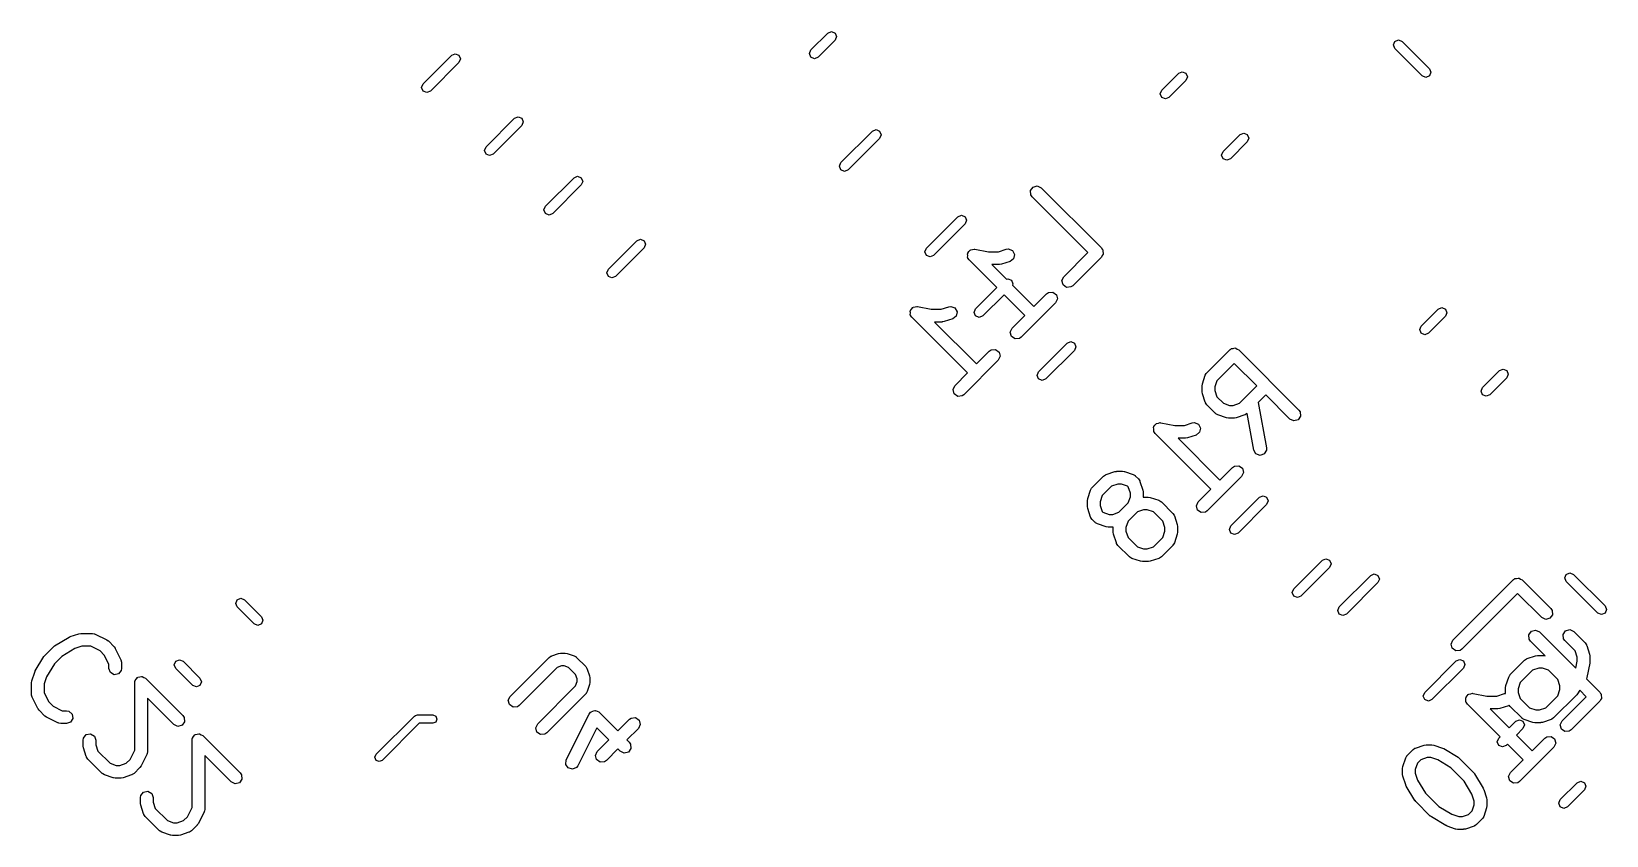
# Model space of a CAD drawing. Extents: x 4.81 to 8.83, y -5.2 to -1.79.
# Drawn here: x 4.873 to 5.601, y -4.253 to -3.882 of the extents above; entities that cross this region are included whole.
import ezdxf

# ---------------------------------------------------------------- set-up
doc = ezdxf.new("R2010")
doc.units = 0
doc.header["$MEASUREMENT"] = 0
doc.layers.add('BLACK', color=7, linetype='CONTINUOUS')

msp = doc.modelspace()

# ---------------------------------------------------------------- linework, layer by layer
at = {"layer": 'BLACK', "linetype": 'CONTINUOUS'}
for p, q in [((5.23302, -3.89046), (5.24085, -3.88263)), ((5.24419, -3.88597), (5.23636, -3.8938)), ((5.24085, -3.88263), (5.24252, -3.88194)), ((5.24252, -3.88194), (5.24419, -3.88263)), ((5.24419, -3.88263), (5.24488, -3.8843)), ((5.24488, -3.8843), (5.24419, -3.88597)), ((5.50235, -3.88816), (5.50304, -3.88649)), ((5.50304, -3.88983), (5.50235, -3.88816)), ((5.50304, -3.88649), (5.50471, -3.88579)), ((5.50471, -3.88579), (5.50638, -3.88649)), ((5.50638, -3.88649), (5.51903, -3.89913)), ((5.05369, -3.90615), (5.0669, -3.89294)), ((5.0669, -3.89294), (5.06857, -3.89225)), ((5.06857, -3.89225), (5.07024, -3.89294)), ((5.07024, -3.89294), (5.07093, -3.89461)), ((5.07093, -3.89461), (5.07024, -3.89628)), ((5.23233, -3.89213), (5.23302, -3.89046)), ((5.23302, -3.8938), (5.23233, -3.89213)), ((5.23469, -3.89449), (5.23302, -3.8938)), ((5.23636, -3.8938), (5.23469, -3.89449)), ((5.51569, -3.90247), (5.50304, -3.88983)), ((5.07024, -3.89628), (5.05703, -3.90949)), ((5.39522, -3.90905), (5.40305, -3.90122)), ((5.40305, -3.90122), (5.40472, -3.90053)), ((5.40472, -3.90053), (5.40639, -3.90122)), ((5.40639, -3.90122), (5.40708, -3.90289)), ((5.40708, -3.90289), (5.40639, -3.90456)), ((5.51736, -3.90316), (5.51569, -3.90247)), ((5.51903, -3.90247), (5.51736, -3.90316)), ((5.51903, -3.89913), (5.51972, -3.9008)), ((5.51972, -3.9008), (5.51903, -3.90247)), ((5.053, -3.90782), (5.05369, -3.90615)), ((5.05369, -3.90949), (5.053, -3.90782)), ((5.05536, -3.91018), (5.05369, -3.90949)), ((5.05703, -3.90949), (5.05536, -3.91018)), ((5.39453, -3.91072), (5.39522, -3.90905)), ((5.39522, -3.91239), (5.39453, -3.91072)), ((5.40639, -3.90456), (5.39856, -3.91239)), ((5.39689, -3.91308), (5.39522, -3.91239)), ((5.39856, -3.91239), (5.39689, -3.91308)), ((5.08278, -3.93524), (5.09599, -3.92203)), ((5.09599, -3.92203), (5.09766, -3.92134)), ((5.09766, -3.92134), (5.09933, -3.92203)), ((5.09933, -3.92203), (5.10002, -3.9237)), ((5.10002, -3.9237), (5.09933, -3.92537)), ((5.09933, -3.92537), (5.08612, -3.93858)), ((5.24688, -3.94253), (5.26143, -3.92798)), ((5.26477, -3.93132), (5.25022, -3.94587)), ((5.26143, -3.92798), (5.2631, -3.92729)), ((5.2631, -3.92729), (5.26477, -3.92798)), ((5.26477, -3.92798), (5.26546, -3.92965)), ((5.26546, -3.92965), (5.26477, -3.93132)), ((5.42361, -3.93744), (5.43144, -3.92961)), ((5.43144, -3.92961), (5.43311, -3.92892)), ((5.43311, -3.92892), (5.43478, -3.92961)), ((5.43478, -3.92961), (5.43547, -3.93128)), ((5.43547, -3.93128), (5.43478, -3.93295)), ((5.08209, -3.93691), (5.08278, -3.93524)), ((5.08278, -3.93858), (5.08209, -3.93691)), ((5.08445, -3.93927), (5.08278, -3.93858)), ((5.08612, -3.93858), (5.08445, -3.93927)), ((5.42292, -3.93911), (5.42361, -3.93744)), ((5.42361, -3.94078), (5.42292, -3.93911)), ((5.43478, -3.93295), (5.42695, -3.94078)), ((5.24619, -3.9442), (5.24688, -3.94253)), ((5.24688, -3.94587), (5.24619, -3.9442)), ((5.24855, -3.94656), (5.24688, -3.94587)), ((5.25022, -3.94587), (5.24855, -3.94656)), ((5.42528, -3.94147), (5.42361, -3.94078)), ((5.42695, -3.94078), (5.42528, -3.94147)), ((5.11026, -3.96272), (5.12347, -3.94951)), ((5.12681, -3.95285), (5.1136, -3.96606)), ((5.12347, -3.94951), (5.12514, -3.94882)), ((5.12514, -3.94882), (5.12681, -3.94951)), ((5.12681, -3.94951), (5.1275, -3.95118)), ((5.1275, -3.95118), (5.12681, -3.95285)), ((5.33458, -3.95546), (5.33574, -3.95381)), ((5.33574, -3.95381), (5.33769, -3.95329)), ((5.33769, -3.95329), (5.33952, -3.95414)), ((5.33952, -3.95414), (5.36736, -3.98198)), ((5.33476, -3.95748), (5.33458, -3.95546)), ((5.33534, -3.95832), (5.33476, -3.95748)), ((5.3611, -3.98407), (5.33534, -3.95832)), ((5.10957, -3.96439), (5.11026, -3.96272)), ((5.11026, -3.96606), (5.10957, -3.96439)), ((5.11193, -3.96675), (5.11026, -3.96606)), ((5.1136, -3.96606), (5.11193, -3.96675)), ((5.28641, -3.98206), (5.30096, -3.96752)), ((5.30096, -3.96752), (5.30263, -3.96682)), ((5.30263, -3.96682), (5.3043, -3.96752)), ((5.3043, -3.96752), (5.30499, -3.96919)), ((5.3043, -3.97086), (5.28975, -3.9854)), ((5.30499, -3.96919), (5.3043, -3.97086)), ((5.13935, -3.99181), (5.15256, -3.9786)), ((5.1559, -3.98194), (5.14269, -3.99515)), ((5.15256, -3.9786), (5.15423, -3.97791)), ((5.15423, -3.97791), (5.1559, -3.9786)), ((5.1559, -3.9786), (5.15659, -3.98027)), ((5.15659, -3.98027), (5.1559, -3.98194)), ((5.28572, -3.98373), (5.28641, -3.98206)), ((5.30608, -3.98368), (5.30657, -3.98297)), ((5.30657, -3.98297), (5.30674, -3.98293)), ((5.30674, -3.98293), (5.30685, -3.9828)), ((5.30685, -3.9828), (5.3077, -3.98267)), ((5.3077, -3.98267), (5.30853, -3.98245)), ((5.30853, -3.98245), (5.30868, -3.98252)), ((5.30868, -3.98252), (5.30885, -3.9825)), ((5.30885, -3.9825), (5.31519, -3.98377)), ((5.31972, -3.98377), (5.32324, -3.98259)), ((5.32324, -3.98259), (5.32426, -3.98244)), ((5.32426, -3.98244), (5.32614, -3.98318)), ((5.32614, -3.98318), (5.3271, -3.98496)), ((5.36736, -3.98198), (5.36758, -3.9823)), ((5.36758, -3.9823), (5.36769, -3.98237)), ((5.36769, -3.98237), (5.36772, -3.9825)), ((5.36772, -3.9825), (5.36795, -3.98282)), ((5.36795, -3.98282), (5.36801, -3.98358)), ((5.36801, -3.98358), (5.36821, -3.98433)), ((5.28641, -3.9854), (5.28572, -3.98373)), ((5.28808, -3.98609), (5.28641, -3.9854)), ((5.28975, -3.9854), (5.28808, -3.98609)), ((5.30542, -3.98463), (5.30551, -3.98449)), ((5.30549, -3.98548), (5.30542, -3.98463)), ((5.30547, -3.98634), (5.30549, -3.98548)), ((5.30558, -3.98647), (5.30547, -3.98634)), ((5.30551, -3.98449), (5.30552, -3.98432)), ((5.30552, -3.98432), (5.30608, -3.98368)), ((5.30559, -3.98664), (5.30558, -3.98647)), ((5.30618, -3.98748), (5.30559, -3.98664)), ((5.31898, -4.00028), (5.30618, -3.98748)), ((5.31519, -3.98377), (5.31972, -3.98377)), ((5.3202, -3.98967), (5.31672, -3.98967)), ((5.31672, -3.98967), (5.32347, -3.99642)), ((5.32026, -3.98965), (5.3202, -3.98967)), ((5.32113, -3.98952), (5.32026, -3.98965)), ((5.32511, -3.98819), (5.32113, -3.98952)), ((5.32669, -3.98694), (5.32511, -3.98819)), ((5.3271, -3.98496), (5.32669, -3.98694)), ((5.34993, -3.99524), (5.3611, -3.98407)), ((5.36736, -3.98616), (5.3541, -3.99941)), ((5.36768, -3.98546), (5.36736, -3.98616)), ((5.36812, -3.98483), (5.36768, -3.98546)), ((5.36821, -3.98433), (5.3681, -3.98457)), ((5.3681, -3.98457), (5.36812, -3.98483)), ((5.13866, -3.99348), (5.13935, -3.99181)), ((5.13935, -3.99515), (5.13866, -3.99348)), ((5.14102, -3.99584), (5.13935, -3.99515)), ((5.14269, -3.99515), (5.14102, -3.99584)), ((5.32347, -3.99642), (5.32406, -3.99617)), ((5.32406, -3.99617), (5.32573, -3.99686)), ((5.32573, -3.99686), (5.32642, -3.99853)), ((5.34907, -3.99707), (5.34993, -3.99524)), ((5.3496, -3.99902), (5.34907, -3.99707)), ((5.30918, -4.01007), (5.31898, -4.00028)), ((5.32232, -4.00362), (5.31252, -4.01341)), ((5.33193, -4.01323), (5.32232, -4.00362)), ((5.32642, -3.99853), (5.32618, -3.99913)), ((5.32618, -3.99913), (5.33611, -4.00906)), ((5.33611, -4.00906), (5.34197, -4.00319)), ((5.34197, -4.00319), (5.34281, -4.0026)), ((5.34281, -4.0026), (5.34483, -4.00243)), ((5.34483, -4.00243), (5.34648, -4.00358)), ((5.34648, -4.00358), (5.347, -4.00554)), ((5.35125, -4.00018), (5.3496, -3.99902)), ((5.35326, -4), (5.35125, -4.00018)), ((5.3541, -3.99941), (5.35326, -4)), ((5.2789, -4.01114), (5.279, -4.011)), ((5.27898, -4.012), (5.2789, -4.01114)), ((5.27896, -4.01285), (5.27898, -4.012)), ((5.279, -4.01083), (5.27957, -4.01019)), ((5.279, -4.011), (5.279, -4.01083)), ((5.27957, -4.01019), (5.28006, -4.00949)), ((5.28006, -4.00949), (5.28023, -4.00944)), ((5.28023, -4.00944), (5.28034, -4.00932)), ((5.28034, -4.00932), (5.28118, -4.00919)), ((5.28118, -4.00919), (5.28201, -4.00897)), ((5.28201, -4.00897), (5.28217, -4.00904)), ((5.28217, -4.00904), (5.28233, -4.00901)), ((5.28233, -4.00901), (5.28868, -4.01028)), ((5.28868, -4.01028), (5.29321, -4.01028)), ((5.29321, -4.01028), (5.29673, -4.00911)), ((5.29673, -4.00911), (5.29774, -4.00895)), ((5.29774, -4.00895), (5.29962, -4.0097)), ((5.29962, -4.0097), (5.30058, -4.01147)), ((5.30058, -4.01147), (5.30018, -4.01345)), ((5.30849, -4.01174), (5.30918, -4.01007)), ((5.30918, -4.01341), (5.30849, -4.01174)), ((5.34615, -4.00737), (5.33024, -4.02327)), ((5.347, -4.00554), (5.34615, -4.00737)), ((5.51522, -4.01805), (5.52305, -4.01022)), ((5.52305, -4.01022), (5.52472, -4.00953)), ((5.52472, -4.00953), (5.52639, -4.01022)), ((5.52639, -4.01022), (5.52708, -4.01189)), ((5.52708, -4.01189), (5.52639, -4.01356)), ((5.27906, -4.01299), (5.27896, -4.01285)), ((5.27908, -4.01315), (5.27906, -4.01299)), ((5.27967, -4.01399), (5.27908, -4.01315)), ((5.30542, -4.03975), (5.27967, -4.01399)), ((5.29369, -4.01619), (5.29021, -4.01619)), ((5.29021, -4.01619), (5.30959, -4.03557)), ((5.29375, -4.01616), (5.29369, -4.01619)), ((5.29462, -4.01603), (5.29375, -4.01616)), ((5.2986, -4.01471), (5.29462, -4.01603)), ((5.30018, -4.01345), (5.2986, -4.01471)), ((5.31085, -4.01411), (5.30918, -4.01341)), ((5.31252, -4.01341), (5.31085, -4.01411)), ((5.32521, -4.02093), (5.32606, -4.0191)), ((5.32606, -4.0191), (5.33193, -4.01323)), ((5.51453, -4.01972), (5.51522, -4.01805)), ((5.51522, -4.02139), (5.51453, -4.01972)), ((5.52639, -4.01356), (5.51856, -4.02139)), ((5.32573, -4.02288), (5.32521, -4.02093)), ((5.32739, -4.02404), (5.32573, -4.02288)), ((5.3294, -4.02386), (5.32739, -4.02404)), ((5.33024, -4.02327), (5.3294, -4.02386)), ((5.33827, -4.03917), (5.35148, -4.02596)), ((5.35148, -4.02596), (5.35315, -4.02526)), ((5.35315, -4.02526), (5.35482, -4.02596)), ((5.35482, -4.02596), (5.35551, -4.02763)), ((5.51689, -4.02208), (5.51522, -4.02139)), ((5.51856, -4.02139), (5.51689, -4.02208)), ((5.31964, -4.03388), (5.30373, -4.04979)), ((5.30959, -4.03557), (5.31546, -4.0297)), ((5.31546, -4.0297), (5.3163, -4.02912)), ((5.3163, -4.02912), (5.31831, -4.02894)), ((5.31831, -4.02894), (5.31997, -4.0301)), ((5.32049, -4.03205), (5.31964, -4.03388)), ((5.31997, -4.0301), (5.32049, -4.03205)), ((5.35482, -4.0293), (5.34161, -4.04251)), ((5.35551, -4.02763), (5.35482, -4.0293)), ((5.41606, -4.03966), (5.42666, -4.02905)), ((5.42666, -4.02905), (5.42698, -4.02883)), ((5.42698, -4.02883), (5.42706, -4.02872)), ((5.42706, -4.02872), (5.42718, -4.02869)), ((5.42718, -4.02869), (5.4275, -4.02846)), ((5.4275, -4.02846), (5.42827, -4.0284)), ((5.42827, -4.0284), (5.42901, -4.0282)), ((5.42901, -4.0282), (5.42925, -4.02831)), ((5.42925, -4.02831), (5.42951, -4.02829)), ((5.42951, -4.02829), (5.43014, -4.02873)), ((5.43014, -4.02873), (5.43084, -4.02905)), ((5.43084, -4.02905), (5.45868, -4.05689)), ((5.29955, -4.04561), (5.30542, -4.03975)), ((5.33758, -4.04084), (5.33827, -4.03917)), ((5.33827, -4.04251), (5.33758, -4.04084)), ((5.41402, -4.04479), (5.41534, -4.04081)), ((5.41534, -4.04081), (5.41583, -4.03991)), ((5.41583, -4.03991), (5.41598, -4.03982)), ((5.41598, -4.03982), (5.41606, -4.03966)), ((5.42875, -4.03532), (5.42073, -4.04334)), ((5.43916, -4.04572), (5.42875, -4.03532)), ((5.54361, -4.04644), (5.55144, -4.03861)), ((5.55144, -4.03861), (5.55311, -4.03792)), ((5.55311, -4.03792), (5.55478, -4.03861)), ((5.55478, -4.03861), (5.55547, -4.04028)), ((5.55547, -4.04028), (5.55478, -4.04195)), ((5.2987, -4.04744), (5.29955, -4.04561)), ((5.29922, -4.04939), (5.2987, -4.04744)), ((5.33994, -4.0432), (5.33827, -4.04251)), ((5.34161, -4.04251), (5.33994, -4.0432)), ((5.41387, -4.04572), (5.41402, -4.04485)), ((5.41387, -4.04837), (5.41387, -4.04572)), ((5.41389, -4.04844), (5.41387, -4.04837)), ((5.41402, -4.04931), (5.41389, -4.04844)), ((5.41402, -4.04485), (5.41402, -4.04479)), ((5.42073, -4.04334), (5.41977, -4.0462)), ((5.41977, -4.0462), (5.41977, -4.0479)), ((5.41977, -4.0479), (5.42073, -4.05076)), ((5.43113, -4.05375), (5.43916, -4.04572)), ((5.54292, -4.04811), (5.54361, -4.04644)), ((5.54361, -4.04978), (5.54292, -4.04811)), ((5.55478, -4.04195), (5.54695, -4.04978)), ((5.30088, -4.05055), (5.29922, -4.04939)), ((5.30289, -4.05038), (5.30088, -4.05055)), ((5.30373, -4.04979), (5.30289, -4.05038)), ((5.41534, -4.05329), (5.41402, -4.04931)), ((5.41545, -4.05342), (5.41534, -4.05329)), ((5.41547, -4.0536), (5.41545, -4.05342)), ((5.41606, -4.05444), (5.41547, -4.0536)), ((5.42003, -4.05842), (5.41606, -4.05444)), ((5.42073, -4.05076), (5.42372, -4.05375)), ((5.42372, -4.05375), (5.42658, -4.0547)), ((5.42658, -4.0547), (5.42827, -4.0547)), ((5.42827, -4.0547), (5.43113, -4.05375)), ((5.44333, -4.0499), (5.43988, -4.05335)), ((5.43988, -4.05335), (5.44359, -4.07437)), ((5.4545, -4.06107), (5.44333, -4.0499)), ((5.54528, -4.05047), (5.54361, -4.04978)), ((5.54695, -4.04978), (5.54528, -4.05047)), ((5.3921, -4.06389), (5.39259, -4.06319)), ((5.39259, -4.06319), (5.39275, -4.06315)), ((5.39275, -4.06315), (5.39286, -4.06302)), ((5.39286, -4.06302), (5.39371, -4.06289)), ((5.39371, -4.06289), (5.39454, -4.06267)), ((5.39454, -4.06267), (5.39469, -4.06274)), ((5.39469, -4.06274), (5.39486, -4.06271)), ((5.39486, -4.06271), (5.4012, -4.06398)), ((5.40573, -4.06398), (5.40926, -4.06281)), ((5.40926, -4.06281), (5.41027, -4.06266)), ((5.41027, -4.06266), (5.41215, -4.0634)), ((5.41215, -4.0634), (5.41311, -4.06518)), ((5.42019, -4.05849), (5.42003, -4.05842)), ((5.42029, -4.05864), (5.42019, -4.05849)), ((5.42119, -4.05913), (5.42029, -4.05864)), ((5.42516, -4.06046), (5.42119, -4.05913)), ((5.42523, -4.06045), (5.42516, -4.06046)), ((5.4261, -4.06061), (5.42523, -4.06045)), ((5.42875, -4.06061), (5.4261, -4.06061)), ((5.42881, -4.06058), (5.42875, -4.06061)), ((5.42968, -4.06046), (5.42881, -4.06058)), ((5.43366, -4.05913), (5.42968, -4.06046)), ((5.4338, -4.05902), (5.43366, -4.05913)), ((5.43397, -4.059), (5.4338, -4.05902)), ((5.43478, -4.05844), (5.43397, -4.059)), ((5.43777, -4.0754), (5.43478, -4.05844)), ((5.45633, -4.06192), (5.4545, -4.06107)), ((5.45828, -4.0614), (5.45633, -4.06192)), ((5.45944, -4.05974), (5.45828, -4.0614)), ((5.45868, -4.05689), (5.45926, -4.05773)), ((5.45926, -4.05773), (5.45944, -4.05974)), ((5.39143, -4.06484), (5.39153, -4.0647)), ((5.39151, -4.0657), (5.39143, -4.06484)), ((5.39149, -4.06655), (5.39151, -4.0657)), ((5.39159, -4.06669), (5.39149, -4.06655)), ((5.39153, -4.06454), (5.3921, -4.06389)), ((5.39153, -4.0647), (5.39153, -4.06454)), ((5.39161, -4.06686), (5.39159, -4.06669)), ((5.39219, -4.0677), (5.39161, -4.06686)), ((5.41795, -4.09345), (5.39219, -4.0677)), ((5.4012, -4.06398), (5.40573, -4.06398)), ((5.40621, -4.06989), (5.40274, -4.06989)), ((5.40274, -4.06989), (5.42212, -4.08927)), ((5.40627, -4.06986), (5.40621, -4.06989)), ((5.40715, -4.06974), (5.40627, -4.06986)), ((5.41112, -4.06841), (5.40715, -4.06974)), ((5.41271, -4.06715), (5.41112, -4.06841)), ((5.41311, -4.06518), (5.41271, -4.06715)), ((5.43878, -4.07715), (5.43777, -4.0754)), ((5.44068, -4.07784), (5.43878, -4.07715)), ((5.44258, -4.07715), (5.44068, -4.07784)), ((5.44359, -4.0754), (5.44258, -4.07715)), ((5.44359, -4.07437), (5.44359, -4.0754)), ((5.36949, -4.08667), (5.37346, -4.08534)), ((5.37346, -4.08534), (5.37434, -4.08521)), ((5.37434, -4.08521), (5.3744, -4.08519)), ((5.3744, -4.08519), (5.37705, -4.08519)), ((5.37705, -4.08519), (5.37792, -4.08534)), ((5.37792, -4.08534), (5.37798, -4.08534)), ((5.37798, -4.08534), (5.38196, -4.08667)), ((5.42212, -4.08927), (5.42799, -4.08341)), ((5.42799, -4.08341), (5.42883, -4.08282)), ((5.42883, -4.08282), (5.43084, -4.08264)), ((5.43084, -4.08264), (5.43249, -4.0838)), ((5.43249, -4.0838), (5.43302, -4.08575)), ((5.36296, -4.09284), (5.36303, -4.09268)), ((5.36303, -4.09268), (5.36833, -4.08738)), ((5.37202, -4.09205), (5.3677, -4.09637)), ((5.36833, -4.08738), (5.36917, -4.08679)), ((5.36917, -4.08679), (5.36935, -4.08678)), ((5.36935, -4.08678), (5.36949, -4.08667)), ((5.37488, -4.0911), (5.37202, -4.09205)), ((5.37657, -4.0911), (5.37488, -4.0911)), ((5.37943, -4.09205), (5.37657, -4.0911)), ((5.37977, -4.09239), (5.37943, -4.09205)), ((5.38072, -4.09525), (5.37977, -4.09239)), ((5.38196, -4.08667), (5.38286, -4.08716)), ((5.38286, -4.08716), (5.38295, -4.08731)), ((5.38295, -4.08731), (5.38311, -4.08738)), ((5.38311, -4.08738), (5.38444, -4.08871)), ((5.38444, -4.08871), (5.38503, -4.08955)), ((5.38503, -4.08955), (5.38504, -4.08972)), ((5.38504, -4.08972), (5.38515, -4.08986)), ((5.38515, -4.08986), (5.38648, -4.09384)), ((5.43216, -4.08758), (5.41626, -4.10349)), ((5.43302, -4.08575), (5.43216, -4.08758)), ((5.36084, -4.09875), (5.36099, -4.09788)), ((5.36084, -4.1014), (5.36084, -4.09875)), ((5.36099, -4.09782), (5.36232, -4.09384)), ((5.36099, -4.09788), (5.36099, -4.09782)), ((5.36232, -4.09384), (5.36281, -4.09294)), ((5.36281, -4.09294), (5.36296, -4.09284)), ((5.3677, -4.09637), (5.36675, -4.09923)), ((5.36675, -4.09923), (5.36675, -4.10092)), ((5.37545, -4.10412), (5.37977, -4.09981)), ((5.37977, -4.09981), (5.38072, -4.09694)), ((5.38072, -4.09694), (5.38072, -4.09525)), ((5.38648, -4.09384), (5.38661, -4.09471)), ((5.38661, -4.09471), (5.38663, -4.09477)), ((5.38663, -4.09477), (5.38663, -4.09712)), ((5.38663, -4.09712), (5.38898, -4.09712)), ((5.38898, -4.09712), (5.38985, -4.09728)), ((5.38985, -4.09728), (5.38991, -4.09727)), ((5.38991, -4.09727), (5.39389, -4.0986)), ((5.39389, -4.0986), (5.39479, -4.09909)), ((5.39479, -4.09909), (5.39488, -4.09924)), ((5.39488, -4.09924), (5.39504, -4.09931)), ((5.39504, -4.09931), (5.40035, -4.10462)), ((5.41123, -4.10114), (5.41208, -4.09931)), ((5.41208, -4.09931), (5.41795, -4.09345)), ((5.42718, -4.11039), (5.44039, -4.09718)), ((5.44039, -4.09718), (5.44206, -4.09649)), ((5.44206, -4.09649), (5.44373, -4.09718)), ((5.44373, -4.09718), (5.44442, -4.09885)), ((5.44442, -4.09885), (5.44373, -4.10052)), ((5.36086, -4.10146), (5.36084, -4.1014)), ((5.36099, -4.10233), (5.36086, -4.10146)), ((5.36232, -4.10631), (5.36099, -4.10233)), ((5.36243, -4.10645), (5.36232, -4.10631)), ((5.36244, -4.10663), (5.36243, -4.10645)), ((5.36303, -4.10747), (5.36244, -4.10663)), ((5.36675, -4.10092), (5.3677, -4.10378)), ((5.3677, -4.10378), (5.36804, -4.10412)), ((5.36804, -4.10412), (5.3709, -4.10508)), ((5.3709, -4.10508), (5.37259, -4.10508)), ((5.37259, -4.10508), (5.37545, -4.10412)), ((5.38395, -4.10398), (5.37963, -4.1083)), ((5.38681, -4.10303), (5.38395, -4.10398)), ((5.3885, -4.10303), (5.38681, -4.10303)), ((5.39136, -4.10398), (5.3885, -4.10303)), ((5.39568, -4.1083), (5.39136, -4.10398)), ((5.40035, -4.10462), (5.40094, -4.10546)), ((5.40094, -4.10546), (5.40095, -4.10563)), ((5.40095, -4.10563), (5.40106, -4.10577)), ((5.40106, -4.10577), (5.40239, -4.10975)), ((5.41175, -4.10309), (5.41123, -4.10114)), ((5.4134, -4.10425), (5.41175, -4.10309)), ((5.41542, -4.10408), (5.4134, -4.10425)), ((5.41626, -4.10349), (5.41542, -4.10408)), ((5.44373, -4.10052), (5.43052, -4.11373)), ((5.36436, -4.10879), (5.36303, -4.10747)), ((5.36452, -4.10887), (5.36436, -4.10879)), ((5.36461, -4.10902), (5.36452, -4.10887)), ((5.36551, -4.1095), (5.36461, -4.10902)), ((5.36949, -4.11083), (5.36551, -4.1095)), ((5.36955, -4.11083), (5.36949, -4.11083)), ((5.37042, -4.11098), (5.36955, -4.11083)), ((5.37277, -4.11098), (5.37042, -4.11098)), ((5.37277, -4.11333), (5.37277, -4.11098)), ((5.37279, -4.11339), (5.37277, -4.11333)), ((5.37292, -4.11427), (5.37279, -4.11339)), ((5.37425, -4.11824), (5.37292, -4.11427)), ((5.37963, -4.1083), (5.37868, -4.11116)), ((5.37868, -4.11116), (5.37868, -4.11285)), ((5.37868, -4.11285), (5.37963, -4.11571)), ((5.39663, -4.11116), (5.39568, -4.1083)), ((5.39568, -4.11571), (5.39663, -4.11285)), ((5.39663, -4.11285), (5.39663, -4.11116)), ((5.40239, -4.11427), (5.40106, -4.11824)), ((5.40254, -4.11333), (5.40238, -4.1142)), ((5.40238, -4.1142), (5.40239, -4.11427)), ((5.40239, -4.10975), (5.40252, -4.11062)), ((5.40252, -4.11062), (5.40254, -4.11068)), ((5.40254, -4.11068), (5.40254, -4.11333)), ((5.42649, -4.11206), (5.42718, -4.11039)), ((5.42718, -4.11373), (5.42649, -4.11206)), ((5.42885, -4.11442), (5.42718, -4.11373)), ((5.43052, -4.11373), (5.42885, -4.11442)), ((5.37436, -4.11838), (5.37425, -4.11824)), ((5.37437, -4.11856), (5.37436, -4.11838)), ((5.37496, -4.1194), (5.37437, -4.11856)), ((5.38026, -4.1247), (5.37496, -4.1194)), ((5.37963, -4.11571), (5.38395, -4.12003)), ((5.38395, -4.12003), (5.38681, -4.12098)), ((5.38681, -4.12098), (5.3885, -4.12098)), ((5.3885, -4.12098), (5.39136, -4.12003)), ((5.39136, -4.12003), (5.39568, -4.11571)), ((5.40035, -4.1194), (5.39504, -4.1247)), ((5.40042, -4.11924), (5.40035, -4.1194)), ((5.40057, -4.11914), (5.40042, -4.11924)), ((5.40106, -4.11824), (5.40057, -4.11914)), ((5.38042, -4.12477), (5.38026, -4.1247)), ((5.38052, -4.12492), (5.38042, -4.12477)), ((5.38142, -4.12541), (5.38052, -4.12492)), ((5.38539, -4.12674), (5.38142, -4.12541)), ((5.38546, -4.12674), (5.38539, -4.12674)), ((5.38633, -4.12689), (5.38546, -4.12674)), ((5.38898, -4.12689), (5.38633, -4.12689)), ((5.38904, -4.12687), (5.38898, -4.12689)), ((5.38991, -4.12674), (5.38904, -4.12687)), ((5.39389, -4.12541), (5.38991, -4.12674)), ((5.39403, -4.1253), (5.39389, -4.12541)), ((5.3942, -4.12529), (5.39403, -4.1253)), ((5.39504, -4.1247), (5.3942, -4.12529)), ((5.45627, -4.13948), (5.46948, -4.12627)), ((5.46948, -4.12627), (5.47115, -4.12558)), ((5.47115, -4.12558), (5.47282, -4.12627)), ((5.47282, -4.12627), (5.47351, -4.12794)), ((5.47351, -4.12794), (5.47282, -4.12961)), ((5.47282, -4.12961), (5.45961, -4.14282)), ((5.47729, -4.14784), (5.49184, -4.13329)), ((5.49184, -4.13329), (5.49351, -4.1326)), ((5.49351, -4.1326), (5.49518, -4.13329)), ((5.49518, -4.13329), (5.49587, -4.13496)), ((5.49587, -4.13496), (5.49518, -4.13663)), ((5.52984, -4.16319), (5.55768, -4.13536)), ((5.55768, -4.13536), (5.55799, -4.13513)), ((5.55799, -4.13513), (5.55807, -4.13503)), ((5.55807, -4.13503), (5.5582, -4.13499)), ((5.5582, -4.13499), (5.55852, -4.13477)), ((5.55852, -4.13477), (5.55928, -4.1347)), ((5.55928, -4.1347), (5.56002, -4.1345)), ((5.56002, -4.1345), (5.56026, -4.13461)), ((5.56026, -4.13461), (5.56053, -4.13459)), ((5.56053, -4.13459), (5.56116, -4.13503)), ((5.56116, -4.13503), (5.56185, -4.13536)), ((5.56185, -4.13536), (5.57511, -4.14861)), ((5.5816, -4.13449), (5.58229, -4.13282)), ((5.58229, -4.13616), (5.5816, -4.13449)), ((5.58229, -4.13282), (5.58396, -4.13213)), ((5.59684, -4.15071), (5.58229, -4.13616)), ((5.58396, -4.13213), (5.58563, -4.13282)), ((5.58563, -4.13282), (5.60018, -4.14737)), ((5.45558, -4.14115), (5.45627, -4.13948)), ((5.45627, -4.14282), (5.45558, -4.14115)), ((5.45794, -4.14351), (5.45627, -4.14282)), ((5.45961, -4.14282), (5.45794, -4.14351)), ((5.49518, -4.13663), (5.48063, -4.15118)), ((5.55976, -4.14162), (5.53401, -4.16737)), ((5.57093, -4.15279), (5.55976, -4.14162)), ((4.96704, -4.14622), (4.96773, -4.14455)), ((4.96773, -4.14789), (4.96704, -4.14622)), ((4.96773, -4.14455), (4.9694, -4.14386)), ((4.97556, -4.15572), (4.96773, -4.14789)), ((4.9694, -4.14386), (4.97107, -4.14455)), ((4.97107, -4.14455), (4.9789, -4.15238)), ((5.4766, -4.14951), (5.47729, -4.14784)), ((5.47729, -4.15118), (5.4766, -4.14951)), ((5.57511, -4.14861), (5.5757, -4.14945)), ((5.5757, -4.14945), (5.57587, -4.15146)), ((5.59851, -4.1514), (5.59684, -4.15071)), ((5.60018, -4.15071), (5.59851, -4.1514)), ((5.60018, -4.14737), (5.60087, -4.14904)), ((5.60087, -4.14904), (5.60018, -4.15071)), ((4.97723, -4.15641), (4.97556, -4.15572)), ((4.9789, -4.15572), (4.97723, -4.15641)), ((4.9789, -4.15238), (4.97959, -4.15405)), ((4.97959, -4.15405), (4.9789, -4.15572)), ((5.47896, -4.15187), (5.47729, -4.15118)), ((5.48063, -4.15118), (5.47896, -4.15187)), ((5.57276, -4.15364), (5.57093, -4.15279)), ((5.57471, -4.15312), (5.57276, -4.15364)), ((5.57587, -4.15146), (5.57471, -4.15312)), ((5.58193, -4.15889), (5.58388, -4.15836)), ((5.58388, -4.15836), (5.58571, -4.15922)), ((4.88332, -4.16582), (4.88995, -4.16184)), ((4.88995, -4.16184), (4.89042, -4.16166)), ((4.89042, -4.16166), (4.89053, -4.16157)), ((4.89053, -4.16157), (4.89451, -4.16025)), ((4.89451, -4.16025), (4.89538, -4.16012)), ((4.89538, -4.16012), (4.89544, -4.16009)), ((4.89544, -4.16009), (4.90075, -4.16009)), ((4.90075, -4.16009), (4.90176, -4.16027)), ((4.90176, -4.16027), (4.90189, -4.16039)), ((4.90189, -4.16039), (4.90207, -4.16041)), ((4.90207, -4.16041), (4.90737, -4.16306)), ((4.90737, -4.16306), (4.90808, -4.16358)), ((4.90808, -4.16358), (4.90814, -4.16361)), ((4.90814, -4.16361), (4.91079, -4.16626)), ((5.52898, -4.16503), (5.52984, -4.16319)), ((5.52951, -4.16698), (5.52898, -4.16503)), ((5.56499, -4.16077), (5.56615, -4.15912)), ((5.56517, -4.16278), (5.56499, -4.16077)), ((5.56575, -4.16362), (5.56517, -4.16278)), ((5.57257, -4.17044), (5.56575, -4.16362)), ((5.56615, -4.15912), (5.5681, -4.15859)), ((5.5681, -4.15859), (5.56993, -4.15945)), ((5.56993, -4.15945), (5.58665, -4.17617)), ((5.58077, -4.16054), (5.58193, -4.15889)), ((5.58095, -4.16255), (5.58077, -4.16054)), ((5.58154, -4.16339), (5.58095, -4.16255)), ((5.58635, -4.1682), (5.58154, -4.16339)), ((5.58571, -4.15922), (5.59102, -4.16452)), ((5.59102, -4.16452), (5.5916, -4.16536)), ((5.5916, -4.16536), (5.59162, -4.16554)), ((5.59162, -4.16554), (5.59173, -4.16567)), ((4.87435, -4.17744), (4.87833, -4.17081)), ((4.87833, -4.17081), (4.87872, -4.17036)), ((4.87872, -4.17036), (4.87877, -4.17024)), ((4.87877, -4.17024), (4.88275, -4.16626)), ((4.88275, -4.16626), (4.88323, -4.16592)), ((4.88667, -4.1707), (4.88321, -4.17416)), ((4.88323, -4.16592), (4.88332, -4.16582)), ((4.89271, -4.16707), (4.88667, -4.1707)), ((4.89592, -4.166), (4.89271, -4.16707)), ((4.90005, -4.166), (4.89592, -4.166)), ((4.9043, -4.16813), (4.90005, -4.166)), ((4.90627, -4.1701), (4.9043, -4.16813)), ((4.9084, -4.17435), (4.90627, -4.1701)), ((4.91079, -4.16626), (4.91129, -4.16699)), ((4.91129, -4.16699), (4.91134, -4.16703)), ((4.91134, -4.16703), (4.91399, -4.17233)), ((4.91399, -4.17233), (4.91429, -4.17332)), ((4.93933, -4.17295), (4.941, -4.17226)), ((4.941, -4.17226), (4.94267, -4.17295)), ((5.09394, -4.1892), (5.11197, -4.17117)), ((5.11197, -4.17117), (5.11281, -4.17059)), ((5.11281, -4.17059), (5.11299, -4.17057)), ((5.11299, -4.17057), (5.11313, -4.17046)), ((5.11313, -4.17046), (5.11631, -4.1694)), ((5.11631, -4.1694), (5.11718, -4.16927)), ((5.11718, -4.16927), (5.11724, -4.16925)), ((5.11724, -4.16925), (5.11936, -4.16925)), ((5.11936, -4.16925), (5.12023, -4.1694)), ((5.12023, -4.1694), (5.1203, -4.1694)), ((5.1203, -4.1694), (5.12348, -4.17046)), ((5.12348, -4.17046), (5.12438, -4.17095)), ((5.12438, -4.17095), (5.12447, -4.1711)), ((5.12447, -4.1711), (5.12463, -4.17117)), ((5.12463, -4.17117), (5.12888, -4.17542)), ((5.51682, -4.18737), (5.53137, -4.17282)), ((5.53116, -4.16813), (5.52951, -4.16698)), ((5.53317, -4.16796), (5.53116, -4.16813)), ((5.53137, -4.17282), (5.53304, -4.17213)), ((5.53304, -4.17213), (5.53471, -4.17282)), ((5.53401, -4.16737), (5.53317, -4.16796)), ((5.53471, -4.17282), (5.5354, -4.17449)), ((5.55635, -4.1791), (5.56298, -4.17247)), ((5.56298, -4.17247), (5.56382, -4.17189)), ((5.56382, -4.17189), (5.56399, -4.17187)), ((5.56399, -4.17187), (5.56413, -4.17176)), ((5.56413, -4.17176), (5.56811, -4.17044)), ((5.56811, -4.17044), (5.56898, -4.17031)), ((5.56898, -4.17031), (5.56904, -4.17028)), ((5.56904, -4.17028), (5.57169, -4.17028)), ((5.57169, -4.17028), (5.57256, -4.17044)), ((5.57256, -4.17044), (5.57257, -4.17044)), ((5.5873, -4.17106), (5.58635, -4.1682)), ((5.5873, -4.17294), (5.5873, -4.17106)), ((5.59173, -4.16567), (5.59305, -4.16965)), ((5.59305, -4.16965), (5.59318, -4.17052)), ((5.59318, -4.17052), (5.59321, -4.17059)), ((5.59321, -4.17059), (5.59321, -4.17324)), ((4.87276, -4.182), (4.87408, -4.17802)), ((4.87408, -4.17802), (4.87433, -4.17757)), ((4.87433, -4.17757), (4.87435, -4.17744)), ((4.87958, -4.1802), (4.87851, -4.18341)), ((4.88321, -4.17416), (4.87958, -4.1802)), ((4.9084, -4.1763), (4.9084, -4.17435)), ((4.90909, -4.1782), (4.9084, -4.1763)), ((4.91084, -4.17921), (4.90909, -4.1782)), ((4.91283, -4.17886), (4.91084, -4.17921)), ((4.91413, -4.17731), (4.91283, -4.17886)), ((4.9143, -4.1763), (4.91413, -4.17731)), ((4.91429, -4.17332), (4.91424, -4.17349)), ((4.91424, -4.17349), (4.9143, -4.17365)), ((4.9143, -4.17365), (4.9143, -4.1763)), ((4.92268, -4.18022), (4.92354, -4.17999)), ((4.92354, -4.17999), (4.92366, -4.18005)), ((4.92366, -4.18005), (4.9238, -4.18002)), ((4.9238, -4.18002), (4.92457, -4.18047)), ((4.93864, -4.17462), (4.93933, -4.17295)), ((4.93933, -4.17629), (4.93864, -4.17462)), ((4.94716, -4.18412), (4.93933, -4.17629)), ((4.94267, -4.17295), (4.9505, -4.18077)), ((5.11566, -4.17584), (5.09812, -4.19338)), ((5.11772, -4.17515), (5.11566, -4.17584)), ((5.11888, -4.17515), (5.11772, -4.17515)), ((5.12095, -4.17584), (5.11888, -4.17515)), ((5.12421, -4.1791), (5.12095, -4.17584)), ((5.1249, -4.18116), (5.12421, -4.1791)), ((5.12888, -4.17542), (5.12946, -4.17626)), ((5.12946, -4.17626), (5.12948, -4.17643)), ((5.12948, -4.17643), (5.12959, -4.17657)), ((5.12959, -4.17657), (5.13065, -4.17975)), ((5.13065, -4.17975), (5.13078, -4.18062)), ((5.53471, -4.17616), (5.52016, -4.19071)), ((5.5354, -4.17449), (5.53471, -4.17616)), ((5.55564, -4.18026), (5.55612, -4.17936)), ((5.55612, -4.17936), (5.55628, -4.17926)), ((5.55628, -4.17926), (5.55635, -4.1791)), ((5.56666, -4.17714), (5.56102, -4.18279)), ((5.56952, -4.17619), (5.56666, -4.17714)), ((5.57122, -4.17619), (5.56952, -4.17619)), ((5.57408, -4.17714), (5.57122, -4.17619)), ((5.57839, -4.18146), (5.57408, -4.17714)), ((5.58665, -4.17617), (5.5873, -4.17294)), ((5.59315, -4.17382), (5.59182, -4.18044)), ((5.59321, -4.17324), (5.59313, -4.17368)), ((5.59313, -4.17368), (5.59315, -4.17382)), ((4.87261, -4.18293), (4.87276, -4.18206)), ((4.87261, -4.18824), (4.87261, -4.18293)), ((4.87276, -4.18206), (4.87276, -4.182)), ((4.87851, -4.18341), (4.87851, -4.18754)), ((4.92033, -4.18293), (4.92044, -4.1823)), ((4.92033, -4.21405), (4.92033, -4.18293)), ((4.92043, -4.18217), (4.92048, -4.1821)), ((4.92044, -4.1823), (4.92043, -4.18217)), ((4.92048, -4.1821), (4.92051, -4.18192)), ((4.92051, -4.18192), (4.92108, -4.18124)), ((4.92108, -4.18124), (4.92159, -4.18051)), ((4.92159, -4.18051), (4.92172, -4.18048)), ((4.92172, -4.18048), (4.92181, -4.18038)), ((4.92181, -4.18038), (4.92268, -4.18022)), ((4.92457, -4.18047), (4.92537, -4.18084)), ((4.92537, -4.18084), (4.9426, -4.19808)), ((4.94883, -4.18481), (4.94716, -4.18412)), ((4.9505, -4.18412), (4.94883, -4.18481)), ((4.9505, -4.18077), (4.95119, -4.18244)), ((4.95119, -4.18244), (4.9505, -4.18412)), ((5.10667, -4.20193), (5.12421, -4.18439)), ((5.12421, -4.18439), (5.1249, -4.18233)), ((5.1249, -4.18233), (5.1249, -4.18116)), ((5.12959, -4.18692), (5.1291, -4.18782)), ((5.13065, -4.18374), (5.12959, -4.18692)), ((5.1308, -4.18281), (5.13065, -4.18368)), ((5.13065, -4.18368), (5.13065, -4.18374)), ((5.13078, -4.18062), (5.1308, -4.18069)), ((5.1308, -4.18069), (5.1308, -4.18281)), ((5.51613, -4.18904), (5.51682, -4.18737)), ((5.55416, -4.18517), (5.55431, -4.1843)), ((5.55416, -4.18782), (5.55416, -4.18517)), ((5.55431, -4.18423), (5.55564, -4.18026)), ((5.55431, -4.1843), (5.55431, -4.18423)), ((5.56102, -4.18279), (5.56006, -4.18565)), ((5.56006, -4.18565), (5.56006, -4.18734)), ((5.56006, -4.18734), (5.56102, -4.1902)), ((5.57935, -4.18432), (5.57839, -4.18146)), ((5.57839, -4.18888), (5.57935, -4.18601)), ((5.57935, -4.18601), (5.57935, -4.18432)), ((5.58848, -4.18635), (5.58748, -4.18801)), ((5.5915, -4.18937), (5.58848, -4.18635)), ((5.59182, -4.18044), (5.59157, -4.18109)), ((5.59157, -4.18109), (5.59777, -4.18729)), ((5.59777, -4.18729), (5.59799, -4.18761)), ((4.87267, -4.1884), (4.87261, -4.18824)), ((4.87263, -4.18857), (4.87267, -4.1884)), ((4.87292, -4.18956), (4.87263, -4.18857)), ((4.87557, -4.19486), (4.87292, -4.18956)), ((4.87851, -4.18754), (4.88064, -4.19179)), ((4.88064, -4.19179), (4.88261, -4.19376)), ((4.88261, -4.19376), (4.88686, -4.19589)), ((4.93843, -4.20225), (4.92624, -4.19006)), ((4.92624, -4.19006), (4.92624, -4.21475)), ((5.09309, -4.19103), (5.09394, -4.1892)), ((5.09361, -4.19298), (5.09309, -4.19103)), ((5.09527, -4.19414), (5.09361, -4.19298)), ((5.09728, -4.19397), (5.09527, -4.19414)), ((5.09812, -4.19338), (5.09728, -4.19397)), ((5.12888, -4.18808), (5.11085, -4.2061)), ((5.12895, -4.18792), (5.12888, -4.18808)), ((5.1291, -4.18782), (5.12895, -4.18792)), ((5.51682, -4.19071), (5.51613, -4.18904)), ((5.51849, -4.1914), (5.51682, -4.19071)), ((5.52016, -4.19071), (5.51849, -4.1914)), ((5.53583, -4.18994), (5.53592, -4.1898)), ((5.5359, -4.19079), (5.53583, -4.18994)), ((5.53588, -4.19165), (5.5359, -4.19079)), ((5.53599, -4.19178), (5.53588, -4.19165)), ((5.53592, -4.1898), (5.53593, -4.18963)), ((5.53593, -4.18963), (5.53649, -4.18898)), ((5.536, -4.19195), (5.53599, -4.19178)), ((5.53659, -4.19279), (5.536, -4.19195)), ((5.53649, -4.18898), (5.53698, -4.18828)), ((5.5517, -4.2079), (5.53659, -4.19279)), ((5.53698, -4.18828), (5.53715, -4.18824)), ((5.53715, -4.18824), (5.53726, -4.18811)), ((5.53726, -4.18811), (5.53811, -4.18798)), ((5.53811, -4.18798), (5.53893, -4.18776)), ((5.53893, -4.18776), (5.53909, -4.18783)), ((5.53909, -4.18783), (5.53926, -4.18781)), ((5.53926, -4.18781), (5.5456, -4.18907)), ((5.5456, -4.18907), (5.55013, -4.18907)), ((5.55013, -4.18907), (5.55365, -4.1879)), ((5.55552, -4.1935), (5.55154, -4.19483)), ((5.55365, -4.1879), (5.55416, -4.18782)), ((5.55416, -4.18782), (5.55416, -4.18782)), ((5.55588, -4.19321), (5.55552, -4.1935)), ((5.55635, -4.19388), (5.55588, -4.19321)), ((5.56165, -4.19919), (5.55635, -4.19388)), ((5.56102, -4.1902), (5.56534, -4.19452)), ((5.56534, -4.19452), (5.5682, -4.19547)), ((5.56989, -4.19547), (5.57275, -4.19452)), ((5.57275, -4.19452), (5.57839, -4.18888)), ((5.58704, -4.18858), (5.57643, -4.19919)), ((5.58034, -4.20054), (5.5915, -4.18937)), ((5.59777, -4.19146), (5.58451, -4.20472)), ((5.5871, -4.18846), (5.58704, -4.18858)), ((5.58748, -4.18801), (5.5871, -4.18846)), ((5.59809, -4.19077), (5.59777, -4.19146)), ((5.59799, -4.18761), (5.5981, -4.18768)), ((5.59853, -4.19014), (5.59809, -4.19077)), ((5.5981, -4.18768), (5.59813, -4.18781)), ((5.59813, -4.18781), (5.59836, -4.18813)), ((5.59836, -4.18813), (5.59842, -4.18889)), ((5.59842, -4.18889), (5.59862, -4.18963)), ((5.59862, -4.18963), (5.59851, -4.18987)), ((5.59851, -4.18987), (5.59853, -4.19014)), ((4.87562, -4.1949), (4.87557, -4.19486)), ((4.87612, -4.19563), (4.87562, -4.1949)), ((4.87877, -4.19828), (4.87612, -4.19563)), ((4.87883, -4.1983), (4.87877, -4.19828)), ((4.87954, -4.19883), (4.87883, -4.1983)), ((4.88484, -4.20148), (4.87954, -4.19883)), ((4.88502, -4.2015), (4.88484, -4.20148)), ((4.88515, -4.20162), (4.88502, -4.2015)), ((4.88616, -4.20179), (4.88515, -4.20162)), ((4.88882, -4.20179), (4.88616, -4.20179)), ((4.88686, -4.19589), (4.88882, -4.19589)), ((4.88882, -4.19589), (4.88983, -4.19607)), ((4.89071, -4.2011), (4.88882, -4.20179)), ((4.88983, -4.19607), (4.89137, -4.19736)), ((4.89172, -4.19935), (4.89071, -4.2011)), ((4.89137, -4.19736), (4.89172, -4.19935)), ((4.94337, -4.20093), (4.94221, -4.20258)), ((4.9426, -4.19808), (4.94319, -4.19892)), ((4.94319, -4.19892), (4.94337, -4.20093)), ((5.03197, -4.21597), (5.04965, -4.1983)), ((5.05185, -4.20166), (5.03475, -4.21876)), ((5.04965, -4.1983), (5.05022, -4.19806)), ((5.05022, -4.19806), (5.05104, -4.19772)), ((5.05104, -4.19772), (5.05811, -4.19772)), ((5.05811, -4.20166), (5.05185, -4.20166)), ((5.05811, -4.19772), (5.0595, -4.1983)), ((5.0595, -4.20108), (5.05811, -4.20166)), ((5.0595, -4.1983), (5.06008, -4.19969)), ((5.06008, -4.19969), (5.0595, -4.20108)), ((5.10582, -4.20376), (5.10667, -4.20193)), ((5.1199, -4.2186), (5.13051, -4.19739)), ((5.13051, -4.19739), (5.13112, -4.19657)), ((5.13112, -4.19657), (5.13133, -4.19648)), ((5.13133, -4.19648), (5.13146, -4.1963)), ((5.13146, -4.1963), (5.13223, -4.19609)), ((5.13223, -4.19609), (5.13297, -4.19577)), ((5.13297, -4.19577), (5.13319, -4.19583)), ((5.13319, -4.19583), (5.13341, -4.19577)), ((5.13341, -4.19577), (5.13414, -4.19611)), ((5.13414, -4.19611), (5.13491, -4.19634)), ((5.13491, -4.19634), (5.13503, -4.19653)), ((5.13503, -4.19653), (5.13524, -4.19663)), ((5.13524, -4.19663), (5.14376, -4.20514)), ((5.14376, -4.20514), (5.14909, -4.19981)), ((5.14909, -4.19981), (5.14993, -4.19922)), ((5.14993, -4.19922), (5.15194, -4.19904)), ((5.15194, -4.19904), (5.1536, -4.2002)), ((5.1536, -4.2002), (5.15412, -4.20215)), ((5.55061, -4.19498), (5.54713, -4.19498)), ((5.54713, -4.19498), (5.55588, -4.20372)), ((5.55067, -4.19496), (5.55061, -4.19498)), ((5.55154, -4.19483), (5.55067, -4.19496)), ((5.55588, -4.20372), (5.55891, -4.20069)), ((5.55891, -4.20069), (5.56058, -4.2)), ((5.56058, -4.2), (5.56225, -4.20069)), ((5.56181, -4.19926), (5.56165, -4.19919)), ((5.5619, -4.19941), (5.56181, -4.19926)), ((5.56281, -4.1999), (5.5619, -4.19941)), ((5.56225, -4.20069), (5.56294, -4.20236)), ((5.56678, -4.20123), (5.56281, -4.1999)), ((5.56685, -4.20122), (5.56678, -4.20123)), ((5.56772, -4.20138), (5.56685, -4.20122)), ((5.57037, -4.20138), (5.56772, -4.20138)), ((5.5682, -4.19547), (5.56989, -4.19547)), ((5.57043, -4.20135), (5.57037, -4.20138)), ((5.5713, -4.20123), (5.57043, -4.20135)), ((5.57528, -4.1999), (5.5713, -4.20123)), ((5.57542, -4.19979), (5.57528, -4.1999)), ((5.57559, -4.19977), (5.57542, -4.19979)), ((5.57643, -4.19919), (5.57559, -4.19977)), ((5.57948, -4.20237), (5.58034, -4.20054)), ((4.89647, -4.20945), (4.89665, -4.20844)), ((4.89665, -4.20844), (4.89794, -4.20689)), ((4.89794, -4.20689), (4.89993, -4.20654)), ((4.89993, -4.20654), (4.90168, -4.20755)), ((4.90168, -4.20755), (4.90237, -4.20945)), ((4.94026, -4.20311), (4.93843, -4.20225)), ((4.94221, -4.20258), (4.94026, -4.20311)), ((4.94684, -4.20945), (4.94696, -4.20881)), ((4.94694, -4.20868), (4.94699, -4.20862)), ((4.94696, -4.20881), (4.94694, -4.20868)), ((4.94699, -4.20862), (4.94702, -4.20844)), ((4.94702, -4.20844), (4.94759, -4.20775)), ((4.94759, -4.20775), (4.9481, -4.20703)), ((4.9481, -4.20703), (4.94823, -4.20699)), ((4.94823, -4.20699), (4.94832, -4.20689)), ((4.94832, -4.20689), (4.94919, -4.20673)), ((4.94919, -4.20673), (4.95005, -4.2065)), ((4.95005, -4.2065), (4.95018, -4.20656)), ((4.95018, -4.20656), (4.95031, -4.20654)), ((4.95031, -4.20654), (4.95108, -4.20698)), ((4.95108, -4.20698), (4.95188, -4.20736)), ((4.95188, -4.20736), (4.96912, -4.22459)), ((5.10634, -4.20571), (5.10582, -4.20376)), ((5.10799, -4.20687), (5.10634, -4.20571)), ((5.11001, -4.20669), (5.10799, -4.20687)), ((5.11085, -4.2061), (5.11001, -4.20669)), ((5.13396, -4.2037), (5.12519, -4.22125)), ((5.13958, -4.20932), (5.13396, -4.2037)), ((5.13424, -4.21466), (5.13958, -4.20932)), ((5.15327, -4.20398), (5.14793, -4.20932)), ((5.14793, -4.20932), (5.14903, -4.21041)), ((5.15412, -4.20215), (5.15327, -4.20398)), ((5.55039, -4.21019), (5.55108, -4.20852)), ((5.55108, -4.20852), (5.5517, -4.2079)), ((5.56225, -4.20403), (5.55922, -4.20707)), ((5.55922, -4.20707), (5.56652, -4.21436)), ((5.56294, -4.20236), (5.56225, -4.20403)), ((5.56652, -4.21436), (5.57238, -4.2085)), ((5.57238, -4.2085), (5.57322, -4.20791)), ((5.57322, -4.20791), (5.57523, -4.20773)), ((5.57523, -4.20773), (5.57689, -4.20889)), ((5.57689, -4.20889), (5.57741, -4.21084)), ((5.58001, -4.20433), (5.57948, -4.20237)), ((5.58166, -4.20548), (5.58001, -4.20433)), ((5.58367, -4.20531), (5.58166, -4.20548)), ((5.58451, -4.20472), (5.58367, -4.20531)), ((4.89647, -4.2121), (4.89647, -4.20945)), ((4.89649, -4.21216), (4.89647, -4.2121)), ((4.89662, -4.21303), (4.89649, -4.21216)), ((4.89795, -4.21701), (4.89662, -4.21303)), ((4.90237, -4.20945), (4.90237, -4.21162)), ((4.90237, -4.21162), (4.90333, -4.21448)), ((4.90333, -4.21448), (4.90897, -4.22012)), ((4.9182, -4.2183), (4.92033, -4.21405)), ((4.92592, -4.21607), (4.92327, -4.22137)), ((4.92594, -4.21589), (4.92592, -4.21607)), ((4.92606, -4.21576), (4.92594, -4.21589)), ((4.92624, -4.21475), (4.92606, -4.21576)), ((4.94684, -4.24056), (4.94684, -4.20945)), ((4.96494, -4.22877), (4.95275, -4.21657)), ((4.95275, -4.21657), (4.95275, -4.24126)), ((5.03139, -4.21737), (5.03197, -4.21597)), ((5.13339, -4.21649), (5.13424, -4.21466)), ((5.13391, -4.21844), (5.13339, -4.21649)), ((5.14376, -4.2135), (5.13842, -4.21883)), ((5.14485, -4.21459), (5.14376, -4.2135)), ((5.14668, -4.21544), (5.14485, -4.21459)), ((5.14863, -4.21492), (5.14668, -4.21544)), ((5.14979, -4.21327), (5.14863, -4.21492)), ((5.14903, -4.21041), (5.14961, -4.21125)), ((5.14961, -4.21125), (5.14979, -4.21327)), ((5.50853, -4.2167), (5.50868, -4.21661)), ((5.50868, -4.21661), (5.50875, -4.21645)), ((5.50875, -4.21645), (5.5114, -4.2138)), ((5.5114, -4.2138), (5.51224, -4.21321)), ((5.51224, -4.21321), (5.51242, -4.2132)), ((5.51242, -4.2132), (5.51256, -4.21309)), ((5.51256, -4.21309), (5.51653, -4.21176)), ((5.51653, -4.21176), (5.51741, -4.21163)), ((5.51741, -4.21163), (5.51747, -4.21161)), ((5.51747, -4.21161), (5.52012, -4.21161)), ((5.52012, -4.21161), (5.52099, -4.21176)), ((5.52099, -4.21176), (5.52105, -4.21176)), ((5.52105, -4.21176), (5.52503, -4.21309)), ((5.52503, -4.21309), (5.52548, -4.21333)), ((5.52548, -4.21333), (5.52561, -4.21336)), ((5.52561, -4.21336), (5.53224, -4.21733)), ((5.55108, -4.21186), (5.55039, -4.21019)), ((5.55275, -4.21255), (5.55108, -4.21186)), ((5.55443, -4.21186), (5.55275, -4.21255)), ((5.55504, -4.21124), (5.55443, -4.21186)), ((5.56234, -4.21854), (5.55504, -4.21124)), ((5.57656, -4.21267), (5.56065, -4.22858)), ((5.57741, -4.21084), (5.57656, -4.21267)), ((4.89806, -4.21715), (4.89795, -4.21701)), ((4.89807, -4.21732), (4.89806, -4.21715)), ((4.89866, -4.21816), (4.89807, -4.21732)), ((4.90529, -4.22479), (4.89866, -4.21816)), ((4.90897, -4.22012), (4.91183, -4.22108)), ((4.91183, -4.22108), (4.91352, -4.22108)), ((4.91352, -4.22108), (4.91639, -4.22012)), ((4.91639, -4.22012), (4.9182, -4.2183)), ((4.92272, -4.22214), (4.92007, -4.22479)), ((4.92275, -4.22208), (4.92272, -4.22214)), ((4.92327, -4.22137), (4.92275, -4.22208)), ((5.03197, -4.21876), (5.03139, -4.21737)), ((5.03336, -4.21934), (5.03197, -4.21876)), ((5.03475, -4.21876), (5.03336, -4.21934)), ((5.11967, -4.22061), (5.1199, -4.2186)), ((5.12079, -4.2223), (5.11967, -4.22061)), ((5.12272, -4.22287), (5.12079, -4.2223)), ((5.12458, -4.22207), (5.12272, -4.22287)), ((5.12519, -4.22125), (5.12458, -4.22207)), ((5.13557, -4.2196), (5.13391, -4.21844)), ((5.13758, -4.21942), (5.13557, -4.2196)), ((5.13842, -4.21883), (5.13758, -4.21942)), ((5.50656, -4.22252), (5.50671, -4.22165)), ((5.50656, -4.22517), (5.50656, -4.22252)), ((5.50671, -4.22158), (5.50804, -4.21761)), ((5.50671, -4.22165), (5.50671, -4.22158)), ((5.50804, -4.21761), (5.50853, -4.2167)), ((5.51342, -4.22013), (5.51247, -4.223)), ((5.51247, -4.223), (5.51247, -4.22469)), ((5.51509, -4.21847), (5.51342, -4.22013)), ((5.51795, -4.21752), (5.51509, -4.21847)), ((5.51964, -4.21752), (5.51795, -4.21752)), ((5.52285, -4.21859), (5.51964, -4.21752)), ((5.52889, -4.22221), (5.52285, -4.21859)), ((5.53501, -4.22832), (5.52889, -4.22221)), ((5.53224, -4.21733), (5.53269, -4.21772)), ((5.53269, -4.21772), (5.53281, -4.21778)), ((5.53281, -4.21778), (5.53944, -4.22441)), ((5.55647, -4.22441), (5.56234, -4.21854)), ((4.90545, -4.22486), (4.90529, -4.22479)), ((4.90554, -4.22502), (4.90545, -4.22486)), ((4.90644, -4.2255), (4.90554, -4.22502)), ((4.91042, -4.22683), (4.90644, -4.2255)), ((4.91048, -4.22683), (4.91042, -4.22683)), ((4.91135, -4.22698), (4.91048, -4.22683)), ((4.914, -4.22698), (4.91135, -4.22698)), ((4.91406, -4.22696), (4.914, -4.22698)), ((4.91494, -4.22683), (4.91406, -4.22696)), ((4.91891, -4.2255), (4.91494, -4.22683)), ((4.91905, -4.22539), (4.91891, -4.2255)), ((4.91923, -4.22538), (4.91905, -4.22539)), ((4.92007, -4.22479), (4.91923, -4.22538)), ((4.96677, -4.22962), (4.96494, -4.22877)), ((4.96872, -4.2291), (4.96677, -4.22962)), ((4.96988, -4.22744), (4.96872, -4.2291)), ((4.96912, -4.22459), (4.96971, -4.22543)), ((4.96971, -4.22543), (4.96988, -4.22744)), ((5.50658, -4.22523), (5.50656, -4.22517)), ((5.50671, -4.2261), (5.50658, -4.22523)), ((5.50804, -4.23008), (5.50671, -4.2261)), ((5.50812, -4.23019), (5.50804, -4.23008)), ((5.50831, -4.23066), (5.50812, -4.23019)), ((5.51228, -4.23729), (5.50831, -4.23066)), ((5.51247, -4.22469), (5.51354, -4.2279)), ((5.51354, -4.2279), (5.51716, -4.23394)), ((5.53863, -4.23436), (5.53501, -4.22832)), ((5.53944, -4.22441), (5.53978, -4.22489)), ((5.53978, -4.22489), (5.53988, -4.22497)), ((5.53988, -4.22497), (5.54386, -4.2316)), ((5.55562, -4.22624), (5.55647, -4.22441)), ((5.55614, -4.22819), (5.55562, -4.22624)), ((5.5578, -4.22935), (5.55614, -4.22819)), ((5.55981, -4.22917), (5.5578, -4.22935)), ((5.56065, -4.22858), (5.55981, -4.22917)), ((5.57948, -4.23691), (5.58731, -4.22909)), ((5.58731, -4.22909), (5.58898, -4.22839)), ((5.58898, -4.22839), (5.59065, -4.22909)), ((5.59065, -4.22909), (5.59134, -4.23076)), ((5.59134, -4.23076), (5.59065, -4.23243)), ((4.92298, -4.23596), (4.92316, -4.23495)), ((4.92298, -4.23861), (4.92298, -4.23596)), ((4.92316, -4.23495), (4.92446, -4.2334)), ((4.92446, -4.2334), (4.92645, -4.23305)), ((4.92645, -4.23305), (4.9282, -4.23406)), ((4.9282, -4.23406), (4.92889, -4.23596)), ((4.92889, -4.23596), (4.92889, -4.23813)), ((4.92889, -4.23813), (4.92984, -4.24099)), ((5.51239, -4.23738), (5.51228, -4.23729)), ((5.51273, -4.23786), (5.51239, -4.23738)), ((5.51936, -4.24449), (5.51273, -4.23786)), ((5.51716, -4.23394), (5.52327, -4.24006)), ((5.5397, -4.23758), (5.53863, -4.23436)), ((5.5397, -4.23927), (5.5397, -4.23758)), ((5.54386, -4.2316), (5.54404, -4.23208)), ((5.54404, -4.23208), (5.54413, -4.23219)), ((5.54413, -4.23219), (5.54546, -4.23616)), ((5.54546, -4.23616), (5.54559, -4.23704)), ((5.54559, -4.23704), (5.54561, -4.2371)), ((5.54561, -4.2371), (5.54561, -4.23975)), ((5.57879, -4.23858), (5.57948, -4.23691)), ((5.59065, -4.23243), (5.58282, -4.24025)), ((4.923, -4.23867), (4.92298, -4.23861)), ((4.92313, -4.23954), (4.923, -4.23867)), ((4.92446, -4.24352), (4.92313, -4.23954)), ((4.92457, -4.24366), (4.92446, -4.24352)), ((4.92458, -4.24384), (4.92457, -4.24366)), ((4.92517, -4.24468), (4.92458, -4.24384)), ((4.9318, -4.2513), (4.92517, -4.24468)), ((4.92984, -4.24099), (4.93548, -4.24663)), ((4.9429, -4.24663), (4.94472, -4.24482)), ((4.94472, -4.24482), (4.94684, -4.24056)), ((4.95244, -4.24258), (4.94979, -4.24788)), ((4.95246, -4.24241), (4.95244, -4.24258)), ((4.95257, -4.24227), (4.95246, -4.24241)), ((4.95275, -4.24126), (4.95257, -4.24227)), ((5.51948, -4.24455), (5.51936, -4.24449)), ((5.51992, -4.24493), (5.51948, -4.24455)), ((5.52655, -4.24891), (5.51992, -4.24493)), ((5.52327, -4.24006), (5.52931, -4.24368)), ((5.52931, -4.24368), (5.53253, -4.24475)), ((5.53253, -4.24475), (5.53422, -4.24475)), ((5.53422, -4.24475), (5.53708, -4.2438)), ((5.53708, -4.2438), (5.53875, -4.24213)), ((5.53875, -4.24213), (5.5397, -4.23927)), ((5.54349, -4.24565), (5.54342, -4.24581)), ((5.54364, -4.24556), (5.54349, -4.24565)), ((5.54413, -4.24466), (5.54364, -4.24556)), ((5.54546, -4.24068), (5.54413, -4.24466)), ((5.54561, -4.23975), (5.54545, -4.24062)), ((5.54545, -4.24062), (5.54546, -4.24068)), ((5.57948, -4.24025), (5.57879, -4.23858)), ((5.58115, -4.24095), (5.57948, -4.24025)), ((5.58282, -4.24025), (5.58115, -4.24095)), ((4.93196, -4.25138), (4.9318, -4.2513)), ((4.93205, -4.25153), (4.93196, -4.25138)), ((4.93295, -4.25202), (4.93205, -4.25153)), ((4.93693, -4.25334), (4.93295, -4.25202)), ((4.93548, -4.24663), (4.93834, -4.24759)), ((4.93834, -4.24759), (4.94004, -4.24759)), ((4.94004, -4.24759), (4.9429, -4.24663)), ((4.94543, -4.25202), (4.94145, -4.25334)), ((4.94557, -4.25191), (4.94543, -4.25202)), ((4.94574, -4.25189), (4.94557, -4.25191)), ((4.94658, -4.2513), (4.94574, -4.25189)), ((4.94923, -4.24865), (4.94658, -4.2513)), ((4.94926, -4.24859), (4.94923, -4.24865)), ((4.94979, -4.24788), (4.94926, -4.24859)), ((5.52669, -4.24894), (5.52655, -4.24891)), ((5.52714, -4.24918), (5.52669, -4.24894)), ((5.53112, -4.25051), (5.52714, -4.24918)), ((5.53118, -4.2505), (5.53112, -4.25051)), ((5.53205, -4.25066), (5.53118, -4.2505)), ((5.5347, -4.25066), (5.53205, -4.25066)), ((5.53476, -4.25063), (5.5347, -4.25066)), ((5.53563, -4.25051), (5.53476, -4.25063)), ((5.53961, -4.24918), (5.53563, -4.25051)), ((5.53975, -4.24907), (5.53961, -4.24918)), ((5.53993, -4.24905), (5.53975, -4.24907)), ((5.54077, -4.24847), (5.53993, -4.24905)), ((5.54342, -4.24581), (5.54077, -4.24847)), ((4.937, -4.25334), (4.93693, -4.25334)), ((4.93787, -4.25349), (4.937, -4.25334)), ((4.94052, -4.25349), (4.93787, -4.25349)), ((4.94058, -4.25347), (4.94052, -4.25349)), ((4.94145, -4.25334), (4.94058, -4.25347))]:
    msp.add_line(p, q, dxfattribs=at)

doc.saveas('drawing.dxf')
